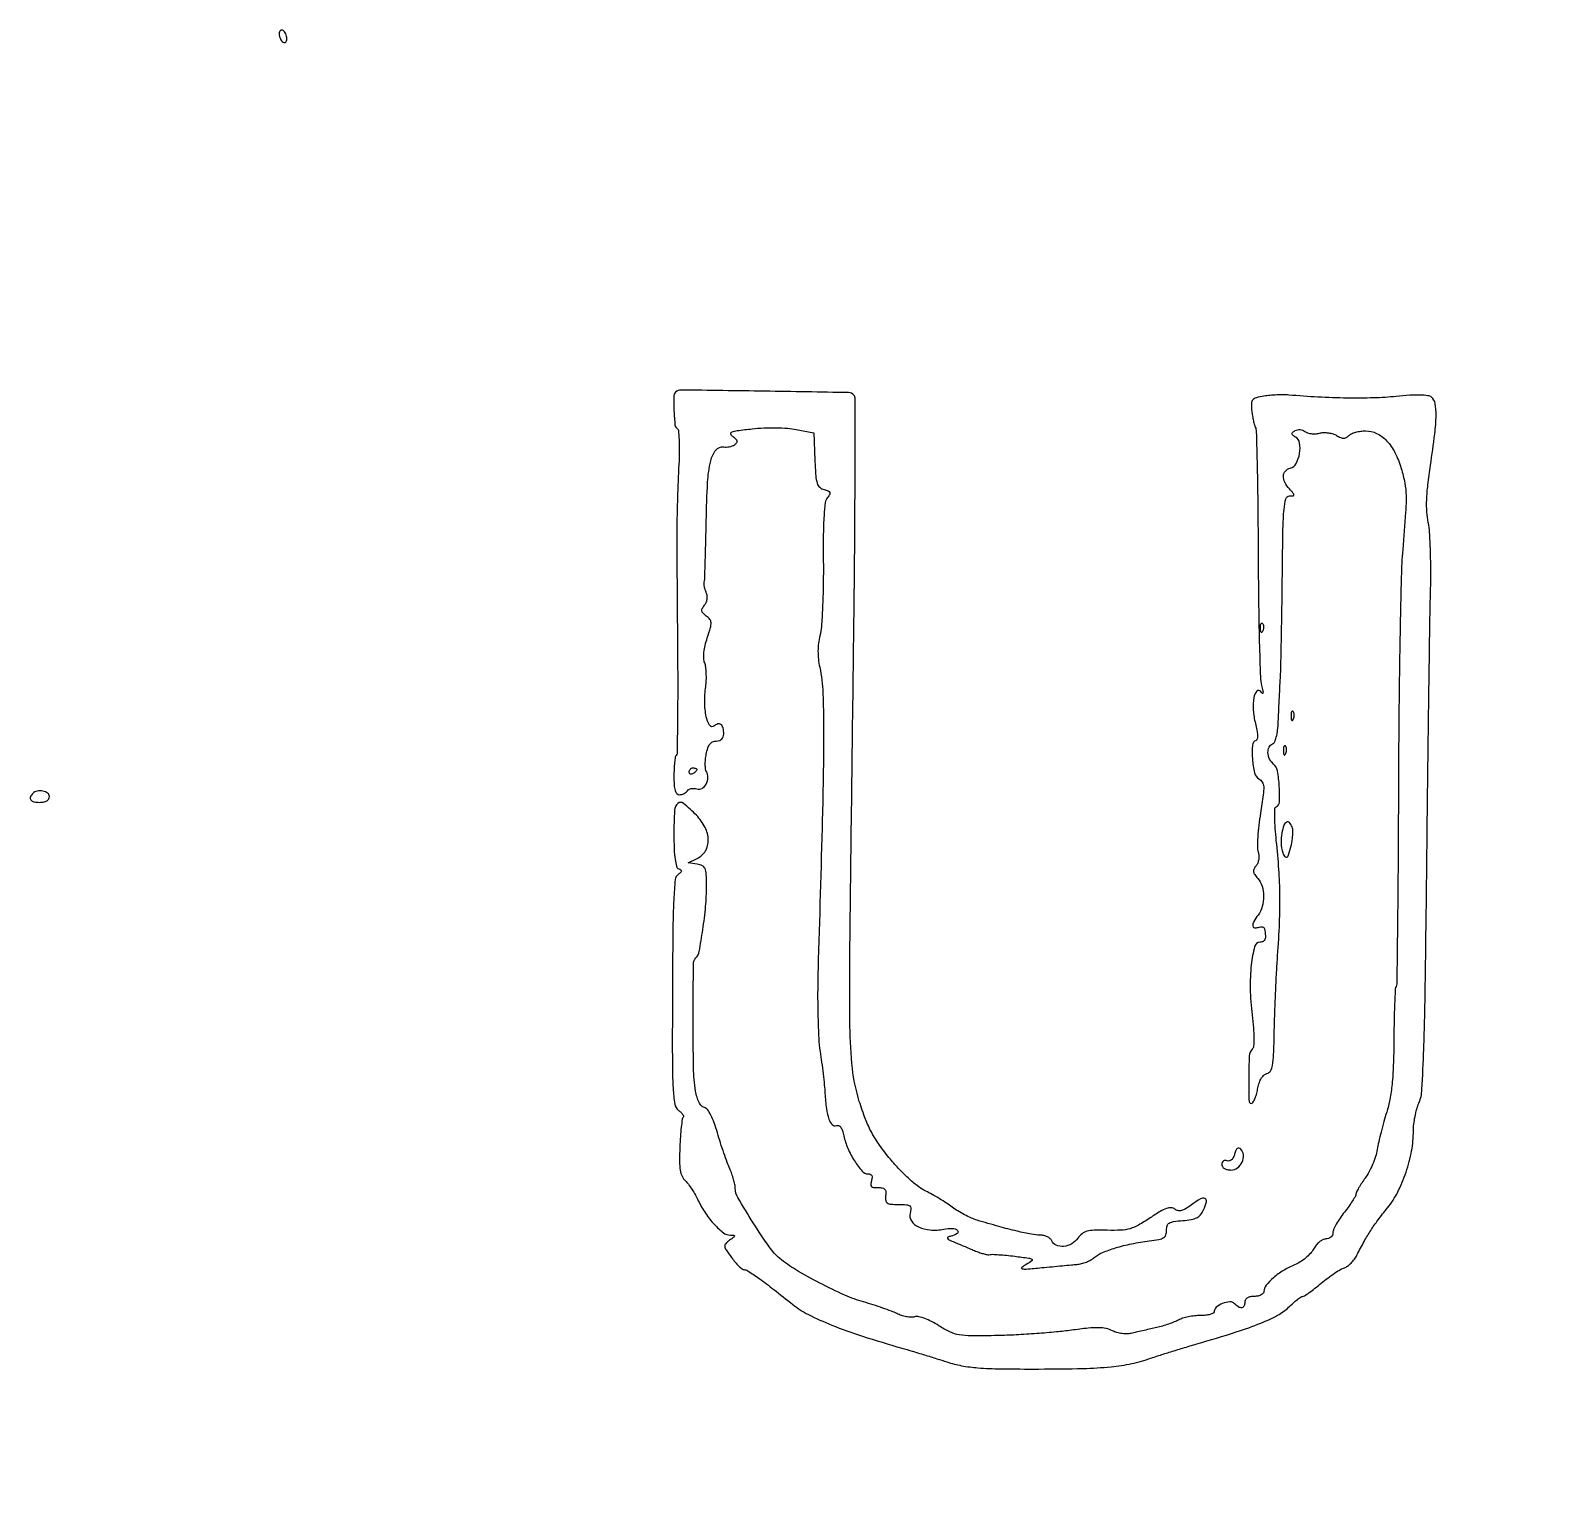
# Model space of a CAD drawing. Extents: x 0 to 5034, y 0 to 2560.
# Drawn here: x 3637 to 4031.2, y 444 to 825.6 of the extents above; entities that cross this region are included whole.
import ezdxf

# ---------------------------------------------------------------- set-up
doc = ezdxf.new("R2010")
doc.units = 0

msp = doc.modelspace()

# ---------------------------------------------------------------- linework, layer by layer
for points in [[(3702, 824.618034, 0.059645), (3702.074178, 823.99842, 0.050746), (3702.29375, 823.377112, 0.053126), (3702.617096, 822.846464, 0.091204), (3703, 822.5, 0.131946), (3703.379909, 822.386134, 0.190139), (3703.70625, 822.504138, 0.14379), (3703.926373, 822.853366, 0.069308), (3704, 823.381966, 0.059645), (3703.925822, 824.00158, 0.050746), (3703.70625, 824.622888, 0.053126), (3703.382904, 825.153536, 0.091204), (3703, 825.5, 0.131946), (3702.620091, 825.613866, 0.190139), (3702.29375, 825.495862, 0.14379), (3702.073627, 825.146634, 0.069308)], [(3959, 730.058616, 0.02273), (3956.982179, 729.634128, 0.147115), (3956.102989, 729.101204, 0.1741), (3955.741598, 728.219481, 0.034844), (3955.785481, 726.493491, 0.014697), (3955.94264, 725.2374, 0.012965), (3956.178682, 723.938713, 0.013137), (3956.452656, 722.779015, 0.037986), (3956.723148, 722, -0.0962), (3956.989195, 720.800844, -0.000894), (3957.2146, 711.6875, -0.002982), (3957.392963, 701.181938, -0.00192), (3957.480339, 689, 0.002299), (3957.577791, 676.71288, 0.003339), (3957.786036, 665.871875, 0.001695), (3958.055094, 656.683951, 0.056125), (3958.373555, 654.5, -0.007957), (3958.71704, 653.102547, -0.092362), (3958.739978, 652.542028, -0.604367), (3958.559143, 652.478011, -0.05347), (3958.149592, 652.947845, 0.479816), (3957.143549, 653.01428, 0.146023), (3956.367092, 651.415062, 0.056765), (3956.20326, 648.046349, 0.049447), (3956.778795, 644.560419, -0.018849), (3957.164204, 642.87453, -0.03791), (3957.315631, 641.519261, -0.049135), (3957.254829, 640.550846, -0.273362), (3956.934784, 640.166667, 0.29668), (3955.972873, 638.905131, 0.03765), (3955.975138, 635.315973, 0.038532), (3956.533165, 631.695356, 0.210698), (3957.696465, 630.149991, -0.133961), (3958.564535, 629.297161, -0.121438), (3958.920198, 628.088677, -0.046253), (3958.818933, 625.976613, -0.00516), (3958.094936, 621.20787, 0.011519), (3957.648137, 617.989718, 0.013627), (3957.379196, 614.929809, 0.012508), (3957.287882, 612.351289, 0.079596), (3957.481089, 611.059582, -0.060332), (3957.6609, 610.108293, -0.053344), (3957.620252, 609.099952, -0.055422), (3957.373979, 608.165186, -0.081275), (3956.944606, 607.433255, 0.06056), (3956.412672, 606.606554, 0.145341), (3956.296225, 605.89458, 0.11885), (3956.582519, 605.141142, 0.033973), (3957.361988, 604.152502, -0.110432), (3958.499463, 602.145385, -0.071257), (3958.909319, 599.493575, -0.069802), (3958.558207, 596.772125, -0.095255), (3957.468197, 594.55887, 0.03088), (3956.359227, 592.88752, 0.134305), (3956.059805, 591.748522, 0.367782), (3956.490287, 591.252525, 0.130114), (3957.5, 591.361626, -0.058877), (3958.085009, 591.51025, -0.091505), (3958.603437, 591.483616, -0.123243), (3958.973703, 591.291284, -0.17496), (3959.15, 590.968615, -0.017707), (3959.366321, 589.147483, -0.100178), (3959.252899, 588.181399, -0.204142), (3958.816558, 587.683205, -0.112658), (3958.013773, 587.5, 0.344788), (3956.546881, 586.351994, 0.032973), (3955.693262, 581.573666, 0.033007), (3955.413524, 575.343107, 0.024842), (3955.8988, 568.5, -0.009834), (3956.242489, 565.102033, -0.019314), (3956.357954, 562.387681, -0.018779), (3956.288903, 560.337185, -0.178224), (3955.933622, 559.55, 0.184864), (3955.165529, 557.788087, 0.010544), (3955.018341, 551.760556, 0.009743), (3955.11397, 545.842853, 0.575462), (3955.886637, 545.429938, 0.138858), (3956.269536, 545.848213, 0.024686), (3956.702617, 546.828626, 0.025031), (3957.107005, 548.063175, 0.020264), (3957.419377, 549.421936, -0.036317), (3957.801393, 550.869334, -0.057222), (3958.353889, 552.027934, -0.071693), (3959.029684, 552.82632, -0.134424), (3959.78274, 553.197526, 0.218402), (3960.693486, 553.84879, 0.086524), (3961.229576, 555.329611, 0.034362), (3961.528688, 558.140068, 0.00475), (3961.692225, 564.014545, -0.00393), (3961.815479, 568.71941, -0.002478), (3962.029784, 574.210522, -0.002487), (3962.294139, 579.607956, -0.004569), (3962.571428, 584, 0.007707), (3963.057302, 592.548833, 0.013226), (3963.163727, 599.685984, 0.014091), (3962.893166, 606.493938, 0.010427), (3962.22521, 614, -0.009709), (3961.928377, 617.282259, -0.015421), (3961.815757, 620.101042, -0.009357), (3961.837855, 622.397486, -0.301346), (3962.144895, 622.833333, 0.297149), (3963.025348, 624.062916, 0.025364), (3962.996976, 628.132651, 0.028156), (3962.529057, 632.219996, 0.178818), (3961.5, 634, -0.107395), (3960.467916, 635.318623, -0.10098), (3960.046618, 636.976483, -0.121826), (3960.3345, 638.434949, -0.205619), (3961.25, 639.250743, 0.21413), (3961.780986, 639.739662, 0.038912), (3962.221504, 641.038679, 0.033216), (3962.555179, 642.844128, 0.018281), (3962.734281, 645.084077, -0.000714), (3962.84624, 647.589384, -0.000387), (3962.990777, 650.671573, -0.000385), (3963.142766, 653.809172, -0.000608), (3963.278469, 656.5, 0.006954), (3963.410854, 660.010053, 0.001129), (3963.557797, 666.832812, 0.001245), (3963.692664, 674.865777, 0.001095), (3963.794187, 683.25, -0.001896), (3963.960689, 695.393049, -0.017986), (3964.238541, 700.584446, -0.042824), (3964.714828, 703.277716, -0.339781), (3965.654988, 704, 0.025779), (3966.605041, 704.049016, 0.38433), (3966.809975, 704.276247, 0.177905), (3966.661113, 704.68138, 0.007828), (3965.654988, 705.828741, -0.064777), (3964.436701, 707.586062, -0.129719), (3964.0725, 709.223795, -0.178172), (3964.596137, 710.491119, -0.143614), (3965.867682, 711.255147, 0.209342), (3967.398079, 712.463885, 0.080176), (3968.295147, 715.086638, 0.081405), (3968.314559, 717.821838, 0.226343), (3967.256347, 719.366833, -0.029727), (3966.513948, 719.858028, -0.211233), (3966.30801, 720.22576, -0.243557), (3966.455332, 720.590729, -0.038959), (3967.096484, 721.05963, -0.088112), (3967.709812, 721.303042, -0.072492), (3968.413927, 721.343436, -0.071349), (3969.110954, 721.180318, -0.080268), (3969.703476, 720.83113, 0.099208), (3970.369686, 720.471531, 0.046159), (3971.335444, 720.270797, 0.043254), (3972.424102, 720.242238, 0.046453), (3973.474932, 720.404352, -0.055616), (3974.57989, 720.554194, -0.039891), (3975.825235, 720.484293, -0.040411), (3977.018396, 720.221751, -0.065313), (3977.962958, 719.79106, 0.032758), (3979.02031, 719.223334, 0.105963), (3979.794532, 719.053351, 0.132979), (3980.467414, 719.231933, 0.065487), (3981.175041, 719.775041, -0.092608), (3981.862467, 720.24605, -0.035406), (3982.958338, 720.640168, -0.033562), (3984.239189, 720.909632, -0.035079), (3985.525686, 721, -0.114499), (3988.405962, 720.331662, -0.089196), (3991.003199, 718.422299, -0.072853), (3993.179069, 715.332168, -0.045487), (3994.812466, 711.208424, -0.023652), (3995.752151, 707.350663, -0.043256), (3996.091868, 704.132618, -0.022881), (3995.974013, 699.774551, -0.002633), (3995.209495, 690, 0.014651), (3994.825039, 682.89032, 0.001696), (3994.484439, 666.925799, 0.002039), (3994.221138, 647.931029, 0.001664), (3994.089899, 627.598465, -0.000864), (3993.994889, 608.028033, -0.001409), (3993.838822, 591.424898, -0.000153), (3993.653184, 576.601468, -0.136016), (3993.45869, 575.933159, 0.12716), (3993.266381, 575.312818, 0.001914), (3993.099225, 571.50058, 0.005033), (3992.966027, 567.050705, 0.003289), (3992.897838, 561.91606, -0.007016), (3992.761408, 555.336954, -0.016015), (3992.430046, 550.383406, -0.020885), (3991.872331, 546.442527, -0.031544), (3991.030469, 543.081366, 0.008532), (3990.29839, 540.640806, 0.00632), (3989.569507, 537.919717, 0.006391), (3988.946437, 535.332198, 0.014283), (3988.554526, 533.347459, -0.035588), (3988.111562, 531.517846, -0.022221), (3987.348602, 529.447778, -0.022266), (3986.40985, 527.464463, -0.037274), (3985.428568, 525.903179, 0.012211), (3984.498555, 524.575959, 0.015726), (3983.713392, 523.310543, 0.013539), (3983.126409, 522.227901, 0.117978), (3983, 521.699625, -0.131131), (3982.855763, 521.159108, -0.011648), (3982.11875, 519.942986, -0.014578), (3981.149024, 518.517281, -0.010851), (3980, 517, 0.018845), (3978.851559, 515.432032, 0.021729), (3977.88125, 513.85307, 0.021439), (3977.182789, 512.45984, 0.105852), (3977, 511.606096, -0.112162), (3976.860126, 510.990404, -0.101336), (3976.464989, 510.46929, -0.094965), (3975.871662, 510.1211, -0.085539), (3975.16898, 510, 0.117361), (3974.364741, 509.808591, 0.054454), (3973.458996, 509.220201, 0.049687), (3972.597554, 508.36082, 0.049143), (3971.91898, 507.345366, -0.063037), (3971.123792, 506.223934, -0.03345), (3969.8887, 505.047173, -0.032681), (3968.44405, 503.996062, -0.043289), (3967, 503.249515, 0.039443), (3964.067848, 501.762068, 0.0413), (3961.453464, 499.852441, 0.044073), (3959.555107, 497.891943, 0.171968), (3959, 496.325686, -0.177531), (3958.811539, 495.81163, -0.095394), (3958.278546, 495.382569, -0.072932), (3957.473011, 495.095838, -0.049129), (3956.5, 495, 0.04716), (3955.456621, 494.90137, 0.088208), (3954.666667, 494.6, 0.118484), (3954.177821, 494.11998, 0.140575), (3954, 493.5, -0.101212), (3953.794835, 492.496837, -0.259921), (3953.228934, 492.058784, -0.181329), (3952.368387, 492.240955, -0.054561), (3951.307359, 493.092641, 0.216401), (3950.067788, 493.558043, 0.078722), (3948.194603, 493.130935, 0.079095), (3946.552854, 492.148697, 0.221986), (3946, 490.964816, -0.285285), (3945.768528, 490.592149, -0.048772), (3944.952563, 490.283415, -0.04052), (3943.800656, 490.069925, -0.025571), (3942.434259, 490, 0.028203), (3940.908962, 489.913895, 0.022205), (3939.274328, 489.654819, 0.022704), (3937.773262, 489.276349, 0.050338), (3936.684259, 488.824915, -0.028256), (3935.60138, 488.318987, -0.01232), (3934.113501, 487.76584, -0.012146), (3932.499962, 487.2543, -0.015851), (3931, 486.869672, 0.001029), (3929.454145, 486.521756, 0.000703), (3927.69912, 486.120368, 0.000709), (3926.008282, 485.728632, 0.001432), (3924.677855, 485.414389, -0.048164), (3923.371605, 485.232231, -0.039955), (3921.968258, 485.284972, -0.040412), (3920.610122, 485.557752, -0.053151), (3919.4395, 486.032378, 0.071949), (3917.818737, 486.619869, 0.047876), (3915.850876, 486.834061, 0.029902), (3913.097965, 486.704451, 0.008079), (3908.761646, 486.168419, -0.011347), (3904.817096, 485.706965, -0.005318), (3899.695608, 485.280252, -0.005266), (3894.315087, 484.946465, -0.007365), (3889.5, 484.7697, -0.005321), (3882.613492, 484.691732, -0.041788), (3879.427228, 484.956314, -0.071075), (3877.04112, 485.716143, -0.030903), (3874.133412, 487.350172, 0.023738), (3872.252318, 488.44301, 0.031771), (3870.447045, 489.23907, 0.035384), (3868.888092, 489.689138, 0.117055), (3867.827023, 489.665016, -0.075405), (3866.892039, 489.566242, -0.034175), (3865.66579, 489.706144, -0.032853), (3864.367398, 490.034366, -0.038558), (3863.193611, 490.51736, 0.025295), (3861.761074, 491.151712, 0.007667), (3859.528748, 491.968982, 0.007658), (3856.994682, 492.809593, 0.008271), (3854.5, 493.549811, -0.037601), (3849.593854, 495.32441, -0.014417), (3843.060759, 498.488852, -0.014323), (3836.75152, 502.005923, -0.040186), (3832.630701, 504.932388, -0.065529), (3829.927398, 507.880656, -0.011295), (3825.709384, 514.199224, -0.008026), (3821.669845, 520.788196, -0.13428), (3821, 523.237427, 0.049881), (3820.903111, 524.206207, 0.018222), (3820.58083, 525.547544, 0.017855), (3820.119298, 526.998619, 0.020394), (3819.573039, 528.348871, -0.017718), (3818.904433, 529.976443, -0.005982), (3818.04361, 532.391608, -0.005941), (3817.154808, 535.086813, -0.006782), (3816.370289, 537.686389, 0.017205), (3815.521265, 540.301377, 0.032208), (3814.629439, 542.338018, 0.038746), (3813.749096, 543.75923, 0.172424), (3812.949756, 544.302888, -0.144958), (3812.227528, 544.739443, -0.063041), (3811.575868, 545.665342, -0.050056), (3811.038146, 546.983467, -0.03091), (3810.663512, 548.616499, -0.036867), (3810.118837, 554.651537, -0.004689), (3810.028345, 567.707997, -0.001436), (3810.103703, 581.876111, -0.196785), (3810.748667, 583.415334, 0.152274), (3811.600021, 585.038043, 0.008385), (3812.549422, 590.768794, 0.014038), (3813.278344, 596.84809, 0.023252), (3813.50951, 602.008833, 0.010084), (3813.43795, 605.275883, 0.087335), (3813.126764, 606.692073, 0.183656), (3812.430778, 607.433508, 0.078484), (3811.109854, 607.837916), (3808.719709, 608.175832), (3811.109854, 609.36072, 0.145007), (3813.227908, 611.326935, 0.13971), (3813.972119, 614.159484, 0.112976), (3813.147514, 617.447955, 0.074912), (3810.876681, 620.627233, 0.026381), (3807.543031, 623.722085, 0.366391), (3806.019531, 623.711596, 0.20671), (3805.146286, 621.921383, 0.011539), (3805, 615.583333, 0.008969), (3805.069013, 611.736289, 0.025829), (3805.302194, 609.078822, 0.033612), (3805.673725, 607.304119, 0.231973), (3806.25, 606.659464, -0.055129), (3806.800419, 606.361899, -0.271197), (3806.94347, 606.054366, -0.190113), (3806.759802, 605.692799, -0.028746), (3806.110187, 605.180705, 0.220857), (3805.338979, 603.852216, 0.010586), (3804.970366, 598.599622, 0.009599), (3804.721772, 590.230211, 0.001696), (3804.610187, 574.524402, 0.001289), (3804.59008, 556.779952, 0.012746), (3804.791004, 549.322463, 0.026729), (3805.227377, 545.216167, 0.197495), (3806.234456, 543.570952, -0.035715), (3806.857339, 543.043171, -0.058684), (3807.290795, 542.506307, -0.0833), (3807.484562, 542.04255, -0.259329), (3807.394881, 541.728215, 0.164119), (3807.156375, 541.246895, 0.006159), (3806.907007, 539.219859, 0.010555), (3806.689334, 536.779969, 0.007169), (3806.540118, 533.995219, 0.010287), (3806.470158, 530.238678, 0.040379), (3806.661376, 527.930799, 0.067544), (3807.143174, 526.363641, 0.093307), (3807.995257, 525.168128, -0.040847), (3808.775414, 524.28514, -0.016256), (3809.701426, 522.958784, -0.01596), (3810.612746, 521.455792, -0.019338), (3811.365887, 519.989434, 0.039793), (3813.204452, 516.743409, 0.038664), (3815.549966, 513.796106, 0.039902), (3817.925113, 511.620581, 0.166976), (3819.731599, 511, -0.021606), (3820.626875, 510.961295, -0.429354), (3820.780775, 510.768344, -0.194742), (3820.599984, 510.454408, -0.008065), (3819.545286, 509.656772, 0.044777), (3818.528842, 508.763725, 0.221106), (3818.29153, 508.059954, 0.12186), (3818.620372, 507.16605, 0.010403), (3820.042214, 505.156772, 0.01672), (3821.000218, 503.947746, 0.022666), (3821.948641, 502.927302, 0.020581), (3822.786021, 502.169605, 0.175347), (3823.25478, 502, -0.148155), (3824.31311, 501.679369, -0.007825), (3827.252776, 499.650973, -0.010196), (3831.056003, 496.819122, -0.004429), (3836, 492.908011, 0.05297), (3840.098914, 490.267436, 0.021349), (3846.176121, 487.52603, 0.017091), (3854.191865, 484.628216, 0.008562), (3864.5, 481.489221, -0.002955), (3867.214212, 480.695846, -0.001774), (3870.427732, 479.723438, -0.001776), (3873.617488, 478.733446, -0.003097), (3876.253982, 477.886909, 0.033774), (3880.078968, 476.912844, 0.026301), (3884.335269, 476.359651, 0.016022), (3890.277052, 476.094377, 0.003741), (3900.253982, 476.043551, 0.004993), (3911.819694, 476.186663, 0.018561), (3919.092217, 476.619724, 0.028453), (3924.504127, 477.456965, 0.03333), (3929.5, 478.877404, -0.009027), (3931.201758, 479.451934, -0.0018), (3934.2625, 480.411967, -0.001904), (3937.834356, 481.503321, -0.001773), (3941.5, 482.593927, 0.005204), (3951.76372, 485.724423, 0.018685), (3958.212163, 488.033212, 0.029261), (3962.530107, 490.064381, 0.066311), (3965.439838, 492.188693, -0.011288), (3966.618066, 493.265553, -0.015576), (3967.726291, 494.174179, -0.012145), (3968.676383, 494.868823, -0.152933), (3969.095224, 495, 0.148296), (3969.54074, 495.135108, 0.007422), (3970.809984, 496.010428, 0.011399), (3972.29854, 497.12192, 0.007956), (3973.927892, 498.439755, -0.012864), (3975.645751, 499.801504, -0.013544), (3977.402667, 501.04906, -0.013278), (3978.972025, 502.04134, -0.057547), (3979.975427, 502.492201, 0.082104), (3980.813116, 502.918954, 0.038248), (3981.739198, 503.71732, 0.036554), (3982.60492, 504.724951, 0.042231), (3983.268957, 505.802446, -0.009401), (3985.158627, 509.373607, -0.017109), (3986.854664, 512.204883, -0.017092), (3988.741494, 514.915438, -0.009361), (3991.226396, 518.110535, 0.052467), (3993.921528, 522.270375, 0.036388), (3996.091277, 527.441041, 0.035869), (3997.521836, 532.977492, 0.045319), (3998, 538.242217, -0.030175), (3998.103453, 539.954845, -0.018608), (3998.420908, 541.948894, -0.01864), (3998.883495, 543.903734, -0.031546), (3999.432879, 545.493601, 0.085354), (4000.236816, 548.998364, 0.00541), (4000.706667, 559.58156, 0.004804), (4001.104492, 576.196663, 0.000894), (4001.487266, 606.711482, -0.000331), (4001.751599, 629.863708, -0.000398), (4002.031945, 651.637123, -0.00034), (4002.295194, 669.980595, -0.002669), (4002.468739, 678.5, 0.00695), (4002.535989, 684.195865, 0.007562), (4002.440643, 689.733338, 0.007161), (4002.219518, 694.468759, 0.036464), (4001.867609, 697.081576, -0.037365), (4001.506479, 699.7998, -0.024156), (4001.477625, 702.975562, -0.018735), (4001.779612, 706.906052, -0.008569), (4002.453256, 712.007712, 0.006141), (4003.576177, 720.204884, 0.026797), (4003.919911, 725.08785, 0.046035), (4003.687884, 728.163062, 0.181379), (4002.75, 729.777926, 0.142948), (4001.788892, 730.186316, 0.023794), (3999.764646, 730.328751, 0.021067), (3997.026337, 730.275465, 0.009926), (3993.5, 729.98766, -0.018209), (3987.704454, 729.611151, -0.01039), (3980.6868, 729.557244, -0.009843), (3973.090632, 729.806365, -0.009804), (3965.5, 730.354424, 0.022544), (3964.100141, 730.41971, 0.011751), (3962.353125, 730.381309, 0.011662), (3960.558696, 730.257656, 0.017445)], [(3805.416254, 731.083333, 0.197791), (3804.940463, 729.940049, 0.012575), (3805.019481, 726.235978, 0.011635), (3805.278991, 722.521295, 0.235253), (3805.857905, 721.587819, -0.238211), (3806.183615, 721.055996, -0.008805), (3806.339281, 718.634582, -0.014326), (3806.392257, 715.681525, -0.009384), (3806.291912, 712.278802, 0.003446), (3805.927354, 703.4689, 0.006676), (3805.778553, 696.421841, 0.003642), (3805.77411, 687.100517, 0.00042), (3805.934142, 666.174869, -0.001904), (3805.986962, 654.889658, -0.003081), (3805.936185, 645.290232, -0.000535), (3805.830155, 636.823385, -0.195382), (3805.591536, 636.258202, 0.158261), (3805.358607, 635.801326, 0.012238), (3805.173764, 634.420639, 0.015785), (3805.043085, 632.727853, 0.01137), (3805, 630.833333, 0.015305), (3805.070849, 628.519338, 0.057194), (3805.324534, 627.088548, 0.113309), (3805.775007, 626.293318, 0.210463), (3806.440983, 626, 0.064156), (3807.039885, 626.077164, 0.051755), (3807.64761, 626.305699, 0.053411), (3808.172998, 626.64233, 0.085374), (3808.52514, 627.040677, -0.135747), (3808.907754, 627.39525, -0.073812), (3809.518469, 627.604556, -0.064633), (3810.253841, 627.644107, -0.058059), (3811.003506, 627.498887, 0.212905), (3812.340101, 627.649504, 0.136772), (3813.440785, 628.791041, 0.118252), (3813.891115, 630.484467, 0.145534), (3813.465429, 632.055937, -0.112215), (3813.249038, 632.687527, -0.025585), (3813.186017, 633.823397, -0.025229), (3813.248297, 635.171042, -0.022208), (3813.446195, 636.564885, -0.029643), (3813.853969, 638.197821, -0.08615), (3814.385, 639.228235, -0.125755), (3815.098543, 639.796881, -0.106063), (3816.045313, 640, 0.075231), (3816.863409, 640.123792, 0.113741), (3817.483452, 640.484479, 0.118576), (3817.866391, 641.067221, 0.086546), (3818, 641.833333, 0.054225), (3817.828819, 643.407116, 0.171165), (3817.277211, 644.295344, 0.242815), (3816.439492, 644.464818, 0.104357), (3815.401094, 643.917915, -0.46361), (3814.294508, 644.114145, -0.081555), (3813.433204, 646.372803, -0.048281), (3813.04253, 650.077155, -0.035495), (3813.300031, 654.200228, 0.023274), (3813.449389, 655.916778, 0.020804), (3813.446975, 657.705618, 0.021327), (3813.309078, 659.31267, 0.058837), (3813.033014, 660.413166, -0.079705), (3812.788712, 661.592599, -0.037099), (3812.834126, 663.15864, -0.032313), (3813.143131, 664.983284, -0.023407), (3813.71133, 666.96546, 0.010304), (3814.549575, 669.624637, 0.08271), (3814.702314, 670.894364, 0.157861), (3814.372423, 671.774897, 0.067056), (3813.453135, 672.657927, -0.037039), (3812.593303, 673.390149, -0.155767), (3812.282677, 673.983487, -0.171213), (3812.388063, 674.612885, -0.046956), (3812.963491, 675.456009, 0.070838), (3813.415347, 676.190886, 0.065523), (3813.659271, 677.042409, 0.066045), (3813.673538, 677.921525, 0.074254), (3813.453117, 678.737265, -0.028755), (3813.176019, 679.485559, -0.02706), (3812.980042, 680.275947, -0.028101), (3812.884025, 680.994956, -0.078741), (3812.924815, 681.5, 0.050676), (3813.028867, 682.257637, 0.000797), (3813.175658, 686.621662, 0.002104), (3813.316933, 691.69837, 0.001391), (3813.43845, 697.531189, -0.00888), (3813.79919, 707.601318, -0.044768), (3814.601011, 713.168464, -0.108015), (3815.958357, 715.99485, -0.273897), (3818, 716.794261, 0.055587), (3818.669978, 716.760453, 0.035463), (3819.444141, 716.862874, 0.035394), (3820.198745, 717.07431, 0.054043), (3820.809841, 717.370959, 0.070361), (3821.370389, 717.843487, 0.241421), (3821.487382, 718.290231, 0.154574), (3821.196801, 718.792639, 0.02709), (3820.340564, 719.492924, -0.154448), (3819.833597, 720.183952, -0.398793), (3820.069939, 720.695963, -0.063236), (3821.51697, 721.070245, -0.00503), (3825.454594, 721.53204, -0.01677), (3828.428891, 721.749991, -0.013106), (3831.667118, 721.793387, -0.013307), (3834.686772, 721.674285, -0.031267), (3836.923871, 721.385117), (3841.5, 720.5), (3841.791675, 713.355733, 0.007917), (3842.024337, 709.252238, 0.057916), (3842.391931, 707.32188, 0.134021), (3843.065358, 706.27201, 0.120131), (3844.206127, 705.656348, -0.028836), (3845.294687, 705.303525, -0.200415), (3845.689529, 704.923194, -0.238935), (3845.659037, 704.420196, -0.040798), (3845.091728, 703.610525, 0.141935), (3844.50412, 702.261282, 0.01585), (3844.175872, 698.889827, 0.014002), (3843.993442, 694.008563, 0.004585), (3843.99211, 686.80991, -0.006254), (3843.970422, 680.655488, -0.007341), (3843.791259, 674.824157, -0.00655), (3843.503445, 669.909471, -0.044321), (3843.115197, 667.506369, 0.031249), (3842.742033, 665.526387, 0.028742), (3842.604684, 663.458959, 0.02843), (3842.705164, 661.366159, 0.028919), (3843.042502, 659.310348, -0.047432), (3843.902295, 652.504721, -0.009072), (3844.061119, 640.032608, -0.005334), (3843.734226, 619.703359, -0.00088), (3842.616045, 580.489358, 0.007049), (3842.515418, 574.266531, 0.006844), (3842.588435, 567.981843, 0.006779), (3842.803194, 562.458631, 0.025074), (3843.160251, 558.989358, -0.005453), (3843.561924, 556.175525, -0.004148), (3843.942778, 553.084374, -0.004194), (3844.251575, 550.179526, -0.009794), (3844.421771, 548, 0.018185), (3844.802354, 543.993521, 0.052919), (3845.453779, 541.294334, 0.103584), (3846.335887, 539.852295, 0.304355), (3847.415229, 539.605844, -0.196591), (3848.015489, 539.592742, -0.133951), (3848.554593, 539.160016, -0.077791), (3849.01112, 538.267562, -0.030052), (3849.366097, 536.919516, 0.052827), (3850.378201, 533.68153, 0.039045), (3852.134481, 530.361349, 0.037131), (3854.107594, 527.704786, 0.217782), (3855.648947, 527, -0.099062), (3856.253358, 526.879064, -0.181163), (3856.615149, 526.539717, -0.140249), (3856.718717, 525.971469, -0.05228), (3856.553679, 525.169126, 0.057483), (3856.378272, 524.269165, 0.214036), (3856.568369, 523.738629, 0.174893), (3857.129229, 523.461629, 0.037059), (3858.236291, 523.419126, -0.047922), (3859.353989, 523.351917, -0.167489), (3859.98293, 523.01828, -0.167685), (3860.272338, 522.368283, -0.04806), (3860.26179, 521.25, 0.061206), (3860.282138, 520.037531, 0.213528), (3860.688009, 519.389839, 0.129969), (3861.605069, 519.073888, 0.018327), (3863.620198, 519, -0.015261), (3865.714253, 518.936071, -0.146818), (3866.541487, 518.631674, -0.249091), (3866.836383, 518.002672, -0.049055), (3866.646403, 516.727293, 0.214681), (3867.003869, 514.729277, 0.132698), (3868.849408, 513.152705, 0.093027), (3871.885527, 512.352866, 0.064468), (3875.438905, 512.554516, -0.050181), (3877.722671, 512.74949, -0.195895), (3879.000789, 512.20609, -0.483913), (3878.905748, 511.414478, -0.079308), (3877.25, 510.730715, 0.052691), (3876.500559, 510.466763, 0.450496), (3876.413462, 510.164272, 0.141563), (3876.84041, 509.787267, 0.010933), (3878.25, 509.157391, -0.0001), (3879.501877, 508.63022, -0.000058), (3881, 507.998798, -0.000058), (3882.498114, 507.366968, -0.000099), (3883.75, 506.838518, 0.018762), (3884.876169, 506.411909, 0.021237), (3885.985937, 506.090237, 0.02103), (3886.943303, 505.898557, 0.099316), (3887.5, 505.922194, -0.070932), (3888.150104, 505.986627, -0.00618), (3889.812009, 505.894801, -0.008022), (3891.799861, 505.728228, -0.006149), (3893.966413, 505.48468, -0.003283), (3897.605217, 505.005961, -0.121284), (3898.37745, 504.698627, -0.511645), (3898.379497, 504.272276, -0.023842), (3896.966413, 503.342255, 0.03452), (3895.793643, 502.534018, 0.635536), (3895.872906, 502.20137, 0.072529), (3896.937896, 502.137612, 0.002628), (3901, 502.505272, -0.000257), (3903.686921, 502.761313, -0.000254), (3906.385186, 503.015652, -0.000249), (3908.748109, 503.235982, -0.00098), (3910.204887, 503.368207, 0.041795), (3911.371894, 503.571053, 0.029222), (3912.642528, 503.983774, 0.029605), (3913.822062, 504.527137, 0.052829), (3914.704887, 505.1265, -0.076085), (3916.838802, 506.435155, -0.025808), (3920.272575, 507.675499, -0.023648), (3924.465773, 508.736119, -0.018783), (3929.075627, 509.493749, 0.015117), (3931.596517, 509.889103, 0.092619), (3932.818235, 510.363674, 0.174654), (3933.402999, 511.102141, 0.089758), (3933.575627, 512.285124, -0.08194), (3933.729275, 513.466033, -0.186898), (3934.273148, 514.1633, -0.101323), (3935.411809, 514.562089, -0.015741), (3937.798721, 514.809878, 0.023823), (3940.03428, 515.078531, 0.076016), (3941.457566, 515.548578, 0.102081), (3942.438228, 516.3322, 0.066507), (3943.211162, 517.564105, 0.041263), (3943.97748, 519.696164, 0.369851), (3943.580864, 520.52583, 0.241929), (3942.427325, 520.458427, 0.02589), (3940.120422, 518.930911, -0.021538), (3938.558805, 517.877231, -0.075269), (3937.442854, 517.405095, -0.12231), (3936.547979, 517.39921, -0.114468), (3935.729268, 517.809724, 0.166625), (3934.796485, 518.163499, 0.094094), (3933.588252, 517.97428, 0.050069), (3931.891481, 517.169173, 0.012397), (3929.292965, 515.511356, -0.01852), (3926.243826, 513.618165, -0.059014), (3924.040261, 512.684656, -0.059096), (3921.681241, 512.292405, -0.018609), (3918.099466, 512.258366, 0.011724), (3914.668014, 512.272998, 0.060466), (3912.790342, 512.008455, 0.103007), (3911.52981, 511.374411, 0.072238), (3910.437254, 510.21388, -0.111568), (3908.827667, 508.75135, -0.103046), (3906.698682, 508.069417, -0.123918), (3904.767696, 508.345401, -0.206838), (3903.638374, 509.5, 0.12333), (3903.235514, 510.074166, 0.064475), (3902.502591, 510.559375, 0.058071), (3901.572405, 510.888411, 0.056055), (3900.580175, 511, -0.047362), (3898.309439, 511.215577, -0.010905), (3894.543818, 512.022586, -0.009919), (3889.800168, 513.247807, -0.005746), (3884.147291, 514.898389, -0.030274), (3882.636349, 515.460417, -0.016535), (3880.854924, 516.320308, -0.016426), (3879.096342, 517.317017, -0.025057), (3877.647291, 518.305343, 0.017082), (3876.169553, 519.348137, 0.009667), (3874.313824, 520.514241, 0.009642), (3872.395288, 521.618871, 0.015624), (3870.718917, 522.474384, -0.055562), (3868.889114, 523.600394, -0.018087), (3866.456259, 525.644682, -0.017645), (3863.876379, 528.147726, -0.018111), (3861.502633, 530.805494, -0.017723), (3858.639739, 534.514549, -0.032353), (3856.618442, 537.758554, -0.031517), (3854.999284, 541.293487, -0.015893), (3853.387744, 545.926803, -0.048677), (3851.604004, 554.477057, -0.024112), (3850.936712, 565.552297, -0.005997), (3850.937327, 586.547137, -0.000215), (3851.939189, 667, 0.001189), (3852.191555, 691.024489, 0.001943), (3852.277934, 711.393392, 0.000223), (3852.276285, 729.54773, 0.186502), (3851.961698, 730.360483, 0.206652), (3850.587081, 730.98287, 0.000515), (3828.708043, 731.345202, 0.000523), (3806.839133, 731.66195, 0.202536)], [(3958.683114, 668.8125, -0.054073), (3958.461564, 668.395823, -0.470617), (3958.279315, 668.37858, -0.168741), (3958.137993, 668.670344, -0.018894), (3958.078947, 669.416667, -0.028489), (3958.089945, 670.112848, -0.077125), (3958.200665, 670.592839, -0.208169), (3958.385309, 670.77538, -0.296942), (3958.604167, 670.729167, -0.126455), (3958.797407, 670.402231, -0.060344), (3958.876576, 669.916927, -0.05415), (3958.839148, 669.359369, -0.051402)], [(3966.078947, 646.416667, 0.018894), (3966.137993, 645.670344, 0.168741), (3966.279315, 645.37858, 0.470617), (3966.461564, 645.395823, 0.054073), (3966.683114, 645.8125, 0.051402), (3966.839148, 646.359369, 0.05415), (3966.876576, 646.916927, 0.060344), (3966.797407, 647.402231, 0.126455), (3966.604167, 647.729167, 0.296942), (3966.385309, 647.77538, 0.208169), (3966.200665, 647.592839, 0.077125), (3966.089945, 647.112848, 0.028489)], [(3964.078947, 637.416667, 0.018894), (3964.137993, 636.670344, 0.168741), (3964.279315, 636.37858, 0.470617), (3964.461564, 636.395823, 0.054073), (3964.683114, 636.8125, 0.051402), (3964.839148, 637.359369, 0.05415), (3964.876576, 637.916927, 0.060344), (3964.797407, 638.402231, 0.126455), (3964.604167, 638.729167, 0.296942), (3964.385309, 638.77538, 0.208169), (3964.200665, 638.592839, 0.077125), (3964.089945, 638.112848, 0.028489)], [(3811, 632.559017, -0.151918), (3810.934461, 632.34829, -0.038439), (3810.70625, 632.066025, -0.035638), (3810.382774, 631.768994, -0.029505), (3810, 631.5, -0.082592), (3809.6179, 631.343488, -0.161196), (3809.29375, 631.3746, -0.182303), (3809.078288, 631.586039, -0.108972), (3809, 631.940983, -0.093332), (3809.076123, 632.345238, -0.09642), (3809.29375, 632.688914, -0.099167), (3809.618444, 632.918938, -0.105053), (3810, 633, -0.042167), (3810.382849, 632.967655, -0.061769), (3810.70625, 632.870461, -0.081139), (3810.92554, 632.727648, -0.210953)], [(3637.666667, 626.333333, 0.100787), (3637.055946, 625.410269, 0.268587), (3637.163032, 624.656815, 0.178078), (3637.981608, 624.152274, 0.050018), (3639.5, 624, 0.04716), (3640.543379, 624.09863, 0.088208), (3641.333333, 624.4, 0.118484), (3641.822179, 624.88002, 0.140575), (3642, 625.5, 0.237956), (3641.541529, 626.408803, 0.112056), (3640.305075, 626.950869, 0.097448), (3638.806903, 626.944436, 0.147767)], [(3963.652535, 616.012676, 0.062747), (3963.46762, 613.451175, 0.054017), (3963.901177, 610.784869, 0.175287), (3964.618128, 609.772435, 0.498532), (3965.310928, 610, 0.020152), (3966.016681, 612.380778, 0.028815), (3966.43321, 614.543405, 0.032895), (3966.554397, 616.352357, 0.092143), (3966.324614, 617.596452, 0.087507), (3965.63669, 618.741544, 0.362281), (3964.898133, 618.86081, 0.177302), (3964.192176, 617.996325, 0.034124)], [(3951.335825, 532.176196, -0.05029), (3950.997553, 531.267235, -0.096046), (3950.52883, 530.648444, -0.131103), (3949.970739, 530.364743, -0.145), (3949.368578, 530.412058, 0.096249), (3948.836262, 530.505902, 0.147594), (3948.393572, 530.363863, 0.147343), (3948.102848, 530.000403, 0.095813), (3948, 529.468615, 0.143958), (3948.17417, 528.876219, 0.11213), (3948.655717, 528.404048, 0.086403), (3949.415265, 528.100795, 0.051918), (3950.383369, 528, 0.160577), (3952.073908, 528.557293, 0.124948), (3953.306369, 530.064901, 0.129828), (3953.643036, 531.930924, 0.178275), (3952.934493, 533.465507, 0.133699), (3952.462563, 533.735451, 0.237427), (3952.034826, 533.643179, 0.126179), (3951.657523, 533.137561, 0.03358)]]:
    msp.add_lwpolyline(points, format="xyb", close=True)
msp.add_lwpolyline([(4144.750926, 285.780964, -0.00003), (4236.509743, 285.443637, -0.000049)], format="xyb")

doc.saveas('drawing.dxf')
